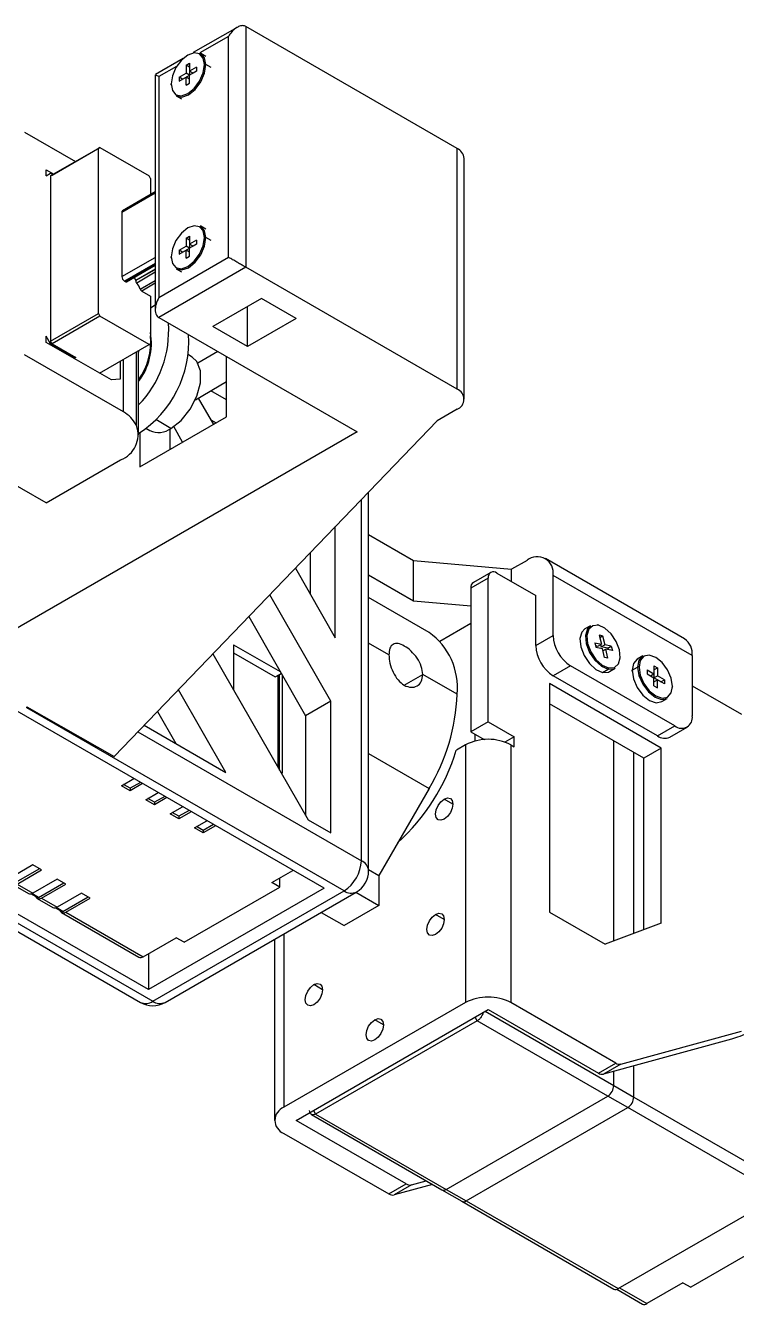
# Model space of a CAD drawing. Header units: millimetres. Extents: x 1258 to 2922, y -135 to 1239.
# Drawn here: x 1632.8 to 1661.7, y 917.7 to 969.7 of the extents above; entities that cross this region are included whole.
import ezdxf

# ---------------------------------------------------------------- set-up
doc = ezdxf.new("R2010")
doc.units = ezdxf.units.MM
doc.header["$LTSCALE"] = 6

msp = doc.modelspace()

# ---------------------------------------------------------------- linework, layer by layer
at = {"color": 7, "linetype": 'Continuous', "lineweight": 25}
for p, q in [((1641.433, 969.644), (1639.653, 968.617)), ((1641.789, 969.681), (1641.789, 959.882)), ((1650.38, 964.721), (1641.789, 969.681)), ((1641.082, 960.291), (1641.082, 969.273)), ((1639.239, 968.378), (1638.111, 967.727)), ((1640.167, 968.465), (1639.958, 968.586)), ((1639.359, 968.103), (1639.501, 968.185)), ((1639.359, 968.103), (1639.359, 967.777)), ((1639.501, 968.022), (1639.359, 968.103)), ((1639.501, 968.185), (1639.501, 967.858)), ((1639.784, 968.022), (1639.501, 967.858)), ((1639.784, 967.858), (1639.501, 967.695)), ((1639.501, 967.858), (1639.501, 967.695)), ((1639.642, 967.777), (1639.501, 967.858)), ((1639.784, 967.858), (1639.642, 967.777)), ((1639.784, 968.022), (1639.784, 967.858)), ((1638.107, 967.72), (1638.107, 958.169)), ((1638.253, 967.64), (1638.253, 958.658)), ((1639.076, 967.613), (1639.359, 967.777)), ((1639.076, 967.613), (1639.076, 967.45)), ((1639.076, 967.45), (1639.359, 967.613)), ((1639.218, 967.532), (1639.076, 967.613)), ((1639.218, 967.532), (1639.501, 967.695)), ((1639.218, 967.532), (1639.218, 967.532)), ((1639.501, 967.695), (1639.359, 967.777)), ((1639.359, 967.287), (1639.359, 967.613)), ((1639.501, 967.532), (1639.359, 967.613)), ((1639.359, 967.287), (1639.501, 967.368)), ((1639.501, 967.368), (1639.501, 967.695)), ((1638.958, 966.854), (1639.168, 966.733)), ((1632.787, 965.382), (1634.862, 964.184)), ((1633.908, 963.633), (1635.852, 964.755)), ((1635.852, 964.755), (1635.792, 964.721)), ((1635.852, 964.755), (1637.853, 963.6)), ((1650.38, 954.923), (1650.38, 964.721)), ((1635.792, 964.721), (1633.848, 963.598)), ((1635.792, 958.001), (1635.792, 964.721)), ((1650.673, 954.514), (1650.673, 964.313)), ((1633.671, 963.606), (1633.671, 963.851)), ((1633.671, 963.851), (1633.978, 963.674)), ((1633.671, 963.606), (1633.848, 963.708)), ((1633.671, 963.606), (1633.848, 963.708)), ((1633.848, 963.708), (1633.943, 963.653)), ((1633.848, 963.598), (1633.908, 963.633)), ((1633.848, 963.598), (1633.848, 956.878)), ((1637.913, 963.496), (1637.853, 963.6)), ((1637.913, 963.496), (1637.913, 962.84)), ((1638.107, 962.952), (1636.778, 962.185)), ((1636.747, 962.116), (1636.747, 959.503)), ((1639.359, 961.068), (1639.501, 961.149)), ((1639.501, 961.149), (1639.501, 960.823)), ((1640.167, 961.429), (1639.958, 961.55)), ((1639.076, 960.578), (1639.359, 960.741)), ((1639.076, 960.578), (1639.076, 960.414)), ((1639.076, 960.414), (1639.359, 960.578)), ((1639.218, 960.496), (1639.076, 960.578)), ((1639.218, 960.496), (1639.501, 960.659)), ((1639.359, 961.068), (1639.359, 960.741)), ((1639.501, 960.986), (1639.359, 961.068)), ((1639.501, 960.659), (1639.359, 960.741)), ((1639.359, 960.251), (1639.359, 960.578)), ((1639.501, 960.496), (1639.359, 960.578)), ((1639.784, 960.986), (1639.501, 960.823)), ((1639.784, 960.823), (1639.501, 960.659)), ((1639.501, 960.823), (1639.501, 960.659)), ((1639.642, 960.741), (1639.501, 960.823)), ((1639.501, 960.333), (1639.501, 960.659)), ((1639.784, 960.823), (1639.642, 960.741)), ((1639.784, 960.986), (1639.784, 960.823)), ((1638.253, 958.658), (1641.082, 960.291)), ((1639.218, 960.496), (1639.218, 960.496)), ((1639.359, 960.251), (1639.501, 960.333)), ((1636.937, 959.295), (1638.107, 959.97)), ((1637.113, 959.396), (1638.107, 959.97)), ((1641.789, 959.882), (1638.253, 957.841)), ((1638.958, 959.818), (1639.168, 959.697)), ((1650.38, 954.923), (1641.789, 959.882)), ((1636.853, 959.319), (1636.887, 959.3)), ((1637.113, 959.396), (1637.11, 959.394)), ((1637.31, 959.341), (1637.31, 959.339)), ((1637.557, 958.913), (1637.913, 958.707)), ((1637.913, 958.707), (1637.913, 956.776)), ((1642.425, 958.617), (1640.445, 957.474)), ((1643.839, 957.801), (1642.425, 958.617)), ((1633.848, 956.878), (1635.792, 958.001)), ((1635.792, 958.001), (1635.852, 957.896)), ((1637.913, 958.238), (1638.107, 958.349)), ((1641.86, 956.658), (1641.86, 958.29)), ((1635.852, 957.896), (1633.908, 956.774)), ((1637.853, 956.741), (1635.852, 957.896)), ((1638.253, 957.841), (1646.314, 953.188)), ((1641.86, 956.658), (1640.445, 957.474)), ((1643.839, 957.801), (1641.86, 956.658)), ((1633.848, 956.768), (1633.671, 957.074)), ((1633.671, 956.829), (1633.671, 957.074)), ((1636.322, 955.298), (1633.671, 956.829)), ((1633.812, 956.747), (1633.848, 956.768)), ((1633.908, 956.774), (1633.848, 956.878)), ((1634.838, 956.196), (1633.848, 956.768)), ((1633.908, 956.774), (1634.873, 956.217)), ((1635.838, 955.578), (1637.853, 956.741)), ((1637.428, 956.496), (1637.431, 956.434)), ((1637.431, 953.066), (1637.431, 956.434)), ((1637.853, 956.741), (1637.913, 956.776)), ((1640.657, 956.454), (1639.843, 955.984)), ((1636.809, 953.996), (1632.787, 956.319)), ((1634.802, 956.176), (1634.838, 956.196)), ((1634.873, 956.217), (1634.838, 956.196)), ((1636.676, 956.062), (1636.676, 955.33)), ((1639.607, 956.231), (1639.455, 956.319)), ((1641.011, 953.801), (1641.011, 956.249)), ((1636.676, 955.33), (1636.322, 955.298)), ((1639.738, 954.495), (1641.011, 955.23)), ((1641.011, 954.489), (1640.369, 954.859)), ((1639.858, 954.564), (1640.472, 953.489)), ((1637.475, 951.76), (1641.011, 953.801)), ((1650.38, 954.106), (1649.576, 953.642)), ((1633.671, 950.298), (1628.014, 953.563)), ((1636.441, 939.982), (1649.576, 953.642)), ((1637.345, 953.439), (1637.327, 953.479)), ((1637.73, 953.331), (1637.882, 953.244)), ((1638.713, 952.474), (1638.713, 953.311)), ((1639.22, 952.767), (1638.858, 953.401)), ((1640.363, 953.679), (1640.581, 953.553)), ((1646.314, 953.188), (1629.521, 943.493)), ((1637.475, 953.151), (1637.475, 951.76)), ((1633.671, 950.298), (1636.698, 952.045)), ((1646.784, 935.329), (1646.784, 950.738)), ((1645.43, 944.809), (1645.43, 949.331)), ((1646.784, 949.006), (1648.614, 947.949)), ((1644.405, 948.264), (1644.405, 946.604)), ((1643.81, 947.645), (1645.43, 944.809)), ((1648.614, 946.316), (1648.614, 947.949)), ((1648.614, 947.949), (1652.601, 947.597)), ((1653.228, 947.959), (1652.601, 947.597)), ((1652.601, 947.097), (1652.601, 947.597)), ((1659.635, 944.768), (1653.978, 948.034)), ((1646.784, 947.373), (1648.614, 946.316)), ((1651.648, 947.238), (1650.941, 946.83)), ((1651.752, 947.467), (1651.045, 947.059)), ((1651.648, 941.392), (1651.648, 947.238)), ((1652.002, 947.443), (1653.582, 946.53)), ((1654.289, 944.897), (1654.289, 947.347)), ((1659.946, 944.081), (1654.289, 947.347)), ((1645.241, 942.228), (1642.766, 946.56)), ((1650.941, 946.83), (1650.941, 940.984)), ((1653.582, 944.489), (1653.582, 946.53)), ((1649.241, 945.028), (1646.784, 946.446)), ((1648.614, 946.316), (1650.941, 946.111)), ((1641.911, 945.67), (1644.216, 941.636)), ((1649.682, 944.674), (1650.941, 945.401)), ((1649.682, 944.674), (1650.941, 945.401)), ((1655.811, 945.298), (1655.585, 945.167)), ((1641.294, 944.526), (1641.294, 942.687)), ((1641.294, 944.526), (1643.19, 943.432)), ((1653.582, 944.489), (1654.289, 944.897)), ((1655.981, 944.608), (1656.251, 944.552)), ((1655.981, 944.608), (1656.025, 944.428)), ((1656.009, 944.491), (1656.109, 944.471)), ((1656.109, 944.471), (1656.251, 944.552)), ((1656.299, 944.886), (1656.164, 944.913)), ((1656.164, 944.913), (1656.251, 944.552)), ((1656.186, 944.821), (1656.299, 944.886)), ((1656.222, 944.536), (1656.244, 944.443)), ((1656.244, 944.443), (1656.385, 944.525)), ((1656.513, 944.388), (1656.244, 944.443)), ((1656.299, 944.886), (1656.385, 944.525)), ((1656.655, 944.469), (1656.385, 944.525)), ((1656.513, 944.388), (1656.655, 944.469)), ((1656.655, 944.469), (1656.698, 944.289)), ((1640.454, 944.155), (1644.32, 937.399)), ((1641.294, 944.195), (1642.987, 943.218)), ((1656.025, 944.428), (1656.294, 944.372)), ((1656.38, 944.011), (1656.294, 944.372)), ((1656.316, 944.279), (1656.429, 944.344)), ((1656.515, 943.983), (1656.38, 944.011)), ((1656.515, 943.983), (1656.429, 944.344)), ((1656.698, 944.289), (1656.429, 944.344)), ((1656.513, 944.388), (1656.528, 944.324)), ((1657.933, 944.073), (1657.706, 943.943)), ((1659.946, 944.081), (1659.946, 941.632)), ((1654.996, 943.673), (1654.289, 943.264)), ((1659.239, 941.223), (1654.996, 943.673)), ((1656.301, 943.399), (1656.528, 943.53)), ((1656.585, 943.435), (1656.811, 943.566)), ((1657.499, 943.485), (1657.726, 943.616)), ((1658.107, 943.51), (1658.39, 943.346)), ((1658.107, 943.51), (1658.107, 943.346)), ((1658.39, 943.673), (1658.532, 943.591)), ((1658.39, 943.673), (1658.39, 943.346)), ((1658.39, 943.51), (1658.532, 943.591)), ((1658.532, 943.591), (1658.532, 943.265)), ((1642.987, 943.218), (1643.164, 943.32)), ((1643.093, 943.279), (1643.093, 939.543)), ((1643.164, 943.32), (1643.232, 943.359)), ((1643.164, 939.419), (1643.164, 943.32)), ((1643.274, 943.285), (1643.274, 939.3)), ((1650.38, 942.51), (1648.987, 943.314)), ((1658.68, 940.321), (1654.14, 942.942)), ((1654.14, 942.942), (1654.14, 933.648)), ((1658.532, 940.815), (1654.289, 943.264)), ((1658.107, 943.346), (1658.39, 943.183)), ((1658.107, 943.346), (1658.249, 943.265)), ((1658.249, 943.265), (1658.39, 943.346)), ((1658.39, 943.346), (1658.39, 943.183)), ((1658.39, 943.183), (1658.532, 943.265)), ((1658.39, 942.856), (1658.39, 943.183)), ((1658.673, 943.02), (1658.39, 943.183)), ((1658.39, 943.02), (1658.532, 943.101)), ((1658.814, 943.101), (1658.532, 943.265)), ((1658.532, 942.775), (1658.532, 943.101)), ((1658.814, 942.938), (1658.532, 943.101)), ((1658.673, 943.02), (1658.814, 943.101)), ((1658.673, 943.02), (1658.673, 943.02)), ((1658.814, 943.101), (1658.814, 942.938)), ((1644.971, 934.615), (1630.793, 942.799)), ((1640.976, 939.329), (1639.05, 942.695)), ((1658.39, 942.856), (1658.532, 942.775)), ((1659.946, 942.857), (1661.948, 941.7)), ((1632.879, 941.997), (1636.441, 939.982)), ((1632.879, 941.962), (1632.879, 941.997)), ((1645.784, 934.512), (1632.879, 941.962)), ((1645.241, 942.228), (1644.216, 941.636)), ((1645.241, 936.867), (1645.241, 942.228)), ((1657.973, 939.913), (1654.14, 942.126)), ((1658.706, 942.211), (1658.933, 942.341)), ((1638.195, 941.806), (1638.939, 940.505)), ((1644.216, 941.636), (1644.216, 937.581)), ((1651.648, 941.392), (1650.941, 940.984)), ((1651.648, 941.392), (1652.709, 940.78)), ((1637.656, 941.246), (1640.976, 939.329)), ((1650.941, 940.984), (1651.489, 940.667)), ((1651.1, 940.892), (1651.1, 940.603)), ((1658.532, 940.815), (1659.239, 941.223)), ((1659.032, 940.766), (1659.739, 941.174)), ((1650.729, 940.453), (1650.352, 940.235)), ((1650.729, 940.453), (1650.729, 929.969)), ((1651.454, 940.688), (1651.454, 940.664)), ((1652.709, 940.78), (1652.33, 940.561)), ((1652.567, 940.453), (1652.567, 929.969)), ((1652.567, 940.453), (1652.709, 940.371)), ((1652.709, 940.371), (1652.709, 940.78)), ((1656.757, 932.469), (1656.757, 940.615)), ((1658.68, 940.321), (1657.973, 939.913)), ((1658.68, 933.198), (1658.68, 940.321)), ((1657.57, 932.777), (1657.57, 940.146)), ((1657.973, 932.93), (1657.973, 939.913)), ((1643.211, 939.337), (1643.274, 939.3)), ((1636.733, 938.789), (1637.237, 939.079)), ((1637.087, 938.584), (1636.733, 938.789)), ((1637.087, 938.687), (1636.821, 938.84)), ((1637.502, 938.926), (1637.087, 938.687)), ((1637.59, 938.875), (1637.087, 938.584)), ((1637.829, 930.492), (1623.652, 938.676)), ((1637.087, 938.687), (1637.087, 938.584)), ((1637.723, 938.217), (1638.227, 938.508)), ((1638.077, 938.013), (1637.723, 938.217)), ((1638.077, 938.115), (1637.811, 938.268)), ((1638.492, 938.355), (1638.077, 938.115)), ((1638.58, 938.304), (1638.077, 938.013)), ((1649.241, 938.677), (1647.198, 935.138)), ((1638.077, 938.115), (1638.077, 938.013)), ((1638.713, 937.646), (1639.217, 937.936)), ((1639.066, 937.544), (1638.801, 937.697)), ((1639.482, 937.783), (1639.066, 937.544)), ((1639.57, 937.732), (1639.066, 937.441)), ((1639.066, 937.441), (1638.713, 937.646)), ((1639.066, 937.544), (1639.066, 937.441)), ((1639.703, 937.074), (1640.207, 937.365)), ((1640.472, 937.212), (1640.056, 936.972)), ((1640.56, 937.161), (1640.056, 936.87)), ((1644.32, 937.399), (1645.241, 936.867)), ((1640.056, 936.87), (1639.703, 937.074)), ((1640.056, 936.972), (1639.791, 937.125)), ((1640.056, 936.972), (1640.056, 936.87)), ((1628.263, 935.308), (1637.506, 929.973)), ((1628.637, 935.431), (1638.006, 930.022)), ((1633.127, 935.564), (1632.137, 934.992)), ((1632.367, 934.819), (1633.392, 935.411)), ((1632.49, 934.788), (1633.48, 935.36)), ((1633.48, 935.36), (1633.127, 935.564)), ((1642.849, 934.849), (1643.707, 935.344)), ((1646.784, 935.377), (1647.198, 935.138)), ((1647.198, 935.138), (1647.198, 933.914)), ((1632.315, 934.771), (1632.952, 934.403)), ((1632.49, 934.788), (1633.127, 934.421)), ((1634.117, 934.992), (1633.127, 934.421)), ((1633.357, 934.247), (1634.382, 934.839)), ((1633.48, 934.217), (1634.47, 934.788)), ((1634.47, 934.788), (1634.117, 934.992)), ((1644.971, 934.615), (1637.829, 930.492)), ((1639.279, 932.421), (1643.168, 934.666)), ((1643.168, 934.666), (1642.849, 934.849)), ((1643.168, 934.666), (1643.168, 935.033)), ((1633.07, 934.396), (1633.332, 934.245)), ((1633.305, 934.199), (1633.942, 933.832)), ((1633.48, 934.217), (1634.117, 933.849)), ((1635.107, 934.421), (1634.117, 933.849)), ((1634.347, 933.676), (1635.372, 934.268)), ((1634.47, 933.645), (1635.46, 934.217)), ((1635.46, 934.217), (1635.107, 934.421)), ((1638.006, 930.022), (1645.784, 934.512)), ((1638.506, 929.973), (1646.284, 934.463)), ((1646.265, 934.452), (1647.198, 933.914)), ((1634.06, 933.824), (1634.322, 933.673)), ((1634.295, 933.628), (1637.442, 931.811)), ((1634.47, 933.645), (1637.617, 931.829)), ((1644.851, 933.636), (1645.784, 933.097)), ((1647.198, 933.914), (1645.784, 933.097)), ((1654.14, 933.648), (1656.41, 932.337)), ((1658.68, 933.198), (1656.41, 932.337)), ((1637.617, 931.829), (1638.96, 932.604)), ((1639.279, 932.421), (1638.96, 932.604)), ((1642.959, 932.543), (1642.959, 925.172)), ((1637.829, 931.951), (1637.829, 930.492)), ((1650.729, 929.969), (1643.34, 925.703)), ((1656.835, 927.505), (1652.567, 929.969)), ((1643.835, 925.172), (1651.648, 929.683)), ((1651.648, 929.683), (1656.128, 927.097)), ((1651.206, 929.224), (1644.63, 925.427)), ((1656.51, 926.162), (1651.206, 929.224)), ((1661.548, 928.482), (1656.338, 927.055)), ((1657.045, 927.463), (1661.948, 928.806)), ((1656.128, 927.097), (1656.835, 927.505)), ((1657.045, 927.463), (1656.338, 927.055)), ((1657.57, 926.121), (1657.57, 927.393)), ((1656.757, 926.591), (1656.757, 927.17)), ((1656.757, 926.591), (1657.57, 926.121)), ((1649.933, 922.366), (1656.51, 926.162)), ((1657.323, 925.693), (1656.51, 926.162)), ((1657.57, 926.121), (1663.757, 922.55)), ((1644.455, 925.41), (1649.758, 922.348)), ((1644.63, 925.427), (1649.933, 922.366)), ((1650.747, 921.896), (1657.323, 925.693)), ((1663.51, 922.121), (1657.323, 925.693)), ((1648.315, 922.586), (1643.835, 925.172)), ((1643.34, 924.642), (1647.608, 922.178)), ((1647.608, 922.178), (1648.315, 922.586)), ((1648.524, 922.545), (1649.131, 922.711)), ((1649.383, 922.565), (1647.817, 922.136)), ((1648.524, 922.545), (1647.817, 922.136)), ((1649.758, 922.348), (1650.572, 921.879)), ((1649.933, 922.366), (1650.747, 921.896)), ((1656.934, 918.325), (1663.51, 922.121)), ((1650.572, 921.879), (1656.759, 918.307)), ((1650.747, 921.896), (1656.934, 918.325)), ((1663.528, 920.482), (1659.886, 918.38)), ((1659.568, 918.563), (1658.101, 917.716)), ((1659.568, 918.563), (1659.886, 918.38)), ((1656.882, 918.301), (1657.926, 917.699))]:
    msp.add_line(p, q, dxfattribs=at)
at = {"color": 8, "linetype": 'Continuous', "lineweight": 25}
for p, q in [((1641.082, 969.273), (1639.923, 968.603)), ((1638.976, 968.057), (1638.253, 967.64)), ((1640.375, 968.007), (1640.165, 968.128)), ((1638.107, 962.901), (1636.747, 962.116)), ((1640.375, 960.971), (1640.165, 961.092)), ((1636.747, 959.503), (1638.107, 960.288)), ((1638.107, 960.043), (1636.853, 959.319)), ((1636.887, 959.3), (1638.107, 960.004)), ((1638.107, 959.801), (1637.31, 959.341)), ((1637.31, 959.339), (1638.107, 959.799)), ((1638.107, 959.679), (1637.351, 959.242)), ((1637.493, 958.996), (1638.107, 959.351)), ((1638.107, 959.231), (1637.557, 958.913)), ((1637.327, 956.437), (1637.327, 953.479)), ((1637.345, 953.439), (1637.345, 956.448)), ((1636.809, 953.996), (1636.809, 956.139)), ((1638.744, 953.329), (1638.126, 953.686)), ((1646.491, 935.737), (1646.491, 950.434)), ((1647.608, 944.11), (1646.784, 944.586)), ((1648.236, 942.88), (1648.987, 943.314)), ((1637.404, 940.983), (1646.491, 935.737)), ((1646.784, 940.095), (1649.241, 938.677)), ((1650.216, 938.042), (1649.863, 938.246)), ((1633.088, 934.402), (1633.357, 934.247)), ((1633.356, 934.247), (1633.088, 934.402)), ((1634.078, 933.831), (1634.347, 933.676)), ((1634.346, 933.676), (1634.078, 933.831)), ((1649.863, 933.347), (1649.509, 933.551)), ((1643.34, 932.763), (1643.34, 925.703)), ((1644.913, 930.49), (1644.559, 930.694)), ((1651.206, 929.224), (1651.118, 929.377)), ((1651.525, 929.611), (1656.757, 926.591)), ((1647.388, 929.061), (1647.034, 929.265)), ((1644.542, 925.58), (1644.63, 925.427)), ((1656.99, 918.357), (1658.101, 917.716))]:
    msp.add_line(p, q, dxfattribs=at)
at = {"color": 7, "linetype": 'Continuous', "lineweight": 25, "flags": 128}
for points in [[(1640.109, 968.128), (1640.057, 968.398), (1639.91, 968.567), (1639.69, 968.61), (1639.43, 968.52), (1639.17, 968.31), (1638.95, 968.013), (1638.803, 967.674), (1638.751, 967.344)], [(1640.165, 968.128), (1640.112, 968.409), (1639.958, 968.586), (1639.937, 968.597)], [(1638.751, 967.344), (1638.803, 967.074), (1638.95, 966.905), (1639.17, 966.862), (1639.43, 966.952), (1639.69, 967.162), (1639.91, 967.459), (1640.057, 967.798), (1640.109, 968.128)], [(1638.958, 966.854), (1639.188, 966.809), (1639.458, 966.903), (1639.729, 967.121), (1639.958, 967.431), (1640.112, 967.784), (1640.165, 968.128)], [(1640.109, 961.092), (1640.057, 961.362), (1639.91, 961.532), (1639.69, 961.574), (1639.43, 961.484), (1639.17, 961.274), (1638.95, 960.977), (1638.803, 960.638), (1638.751, 960.308)], [(1638.751, 960.308), (1638.803, 960.038), (1638.95, 959.869), (1639.17, 959.826), (1639.43, 959.916), (1639.69, 960.126), (1639.91, 960.423), (1640.057, 960.762), (1640.109, 961.092)], [(1638.958, 959.818), (1639.188, 959.773), (1639.458, 959.867), (1639.729, 960.086), (1639.958, 960.395), (1640.112, 960.748), (1640.165, 961.092)], [(1640.165, 961.092), (1640.112, 961.373), (1639.958, 961.55), (1639.937, 961.561)], [(1638.744, 953.329), (1639.161, 953.655), (1639.528, 954.111), (1639.801, 954.643), (1639.946, 955.186), (1639.946, 955.676), (1639.801, 956.052), (1639.607, 956.231)], [(1655.585, 945.167), (1655.456, 945.038), (1655.38, 944.775), (1655.412, 944.44), (1655.546, 944.084), (1655.762, 943.762), (1656.027, 943.521), (1656.301, 943.399)], [(1655.811, 945.298), (1655.682, 945.168), (1655.607, 944.906), (1655.638, 944.571), (1655.772, 944.215), (1655.988, 943.892), (1656.254, 943.652), (1656.528, 943.53)], [(1656.132, 945.315), (1655.9, 945.3), (1655.736, 945.155), (1655.663, 944.903), (1655.693, 944.582), (1655.822, 944.24), (1656.029, 943.93), (1656.284, 943.699), (1656.547, 943.582)], [(1656.547, 943.582), (1656.779, 943.597), (1656.943, 943.742), (1657.016, 943.994), (1656.986, 944.315), (1656.857, 944.657), (1656.65, 944.967), (1656.395, 945.198), (1656.132, 945.315)], [(1657.706, 943.943), (1657.706, 943.943), (1657.553, 943.766), (1657.499, 943.485)], [(1657.933, 944.073), (1657.933, 944.073), (1657.779, 943.897), (1657.726, 943.616)], [(1659.14, 942.832), (1659.088, 943.162), (1658.941, 943.501), (1658.721, 943.798), (1658.461, 944.008), (1658.201, 944.098), (1657.981, 944.055), (1657.834, 943.886), (1657.782, 943.616)], [(1656.301, 943.399), (1656.543, 943.415), (1656.585, 943.435)], [(1656.528, 943.53), (1656.769, 943.545), (1656.811, 943.566)], [(1657.499, 943.485), (1657.553, 943.141), (1657.706, 942.788), (1657.936, 942.479), (1658.206, 942.26), (1658.477, 942.166), (1658.706, 942.211)], [(1657.726, 943.616), (1657.779, 943.272), (1657.933, 942.919), (1658.162, 942.609), (1658.433, 942.391), (1658.703, 942.297), (1658.933, 942.341)], [(1657.782, 943.616), (1657.834, 943.286), (1657.981, 942.947), (1658.201, 942.65), (1658.461, 942.44), (1658.721, 942.35), (1658.941, 942.392), (1659.088, 942.562), (1659.14, 942.832)], [(1649.214, 938.629), (1649.241, 938.677), (1649.282, 938.748)], [(1649.863, 937.43), (1649.727, 937.383), (1649.613, 937.405), (1649.536, 937.493), (1649.509, 937.634), (1649.536, 937.806), (1649.613, 937.982), (1649.727, 938.137), (1649.863, 938.246)], [(1649.863, 938.246), (1649.998, 938.293), (1650.113, 938.271), (1650.189, 938.183), (1650.216, 938.042), (1650.189, 937.87), (1650.113, 937.694), (1649.998, 937.539), (1649.863, 937.43)], [(1633.239, 934.298), (1633.252, 934.261), (1633.275, 934.225), (1633.305, 934.199), (1633.343, 934.185), (1633.386, 934.184), (1633.432, 934.194), (1633.48, 934.217)], [(1634.229, 933.727), (1634.242, 933.69), (1634.264, 933.653), (1634.295, 933.628), (1634.333, 933.614), (1634.376, 933.612), (1634.422, 933.623), (1634.47, 933.645)], [(1649.509, 932.735), (1649.374, 932.688), (1649.259, 932.71), (1649.183, 932.798), (1649.156, 932.939), (1649.183, 933.111), (1649.259, 933.287), (1649.374, 933.442), (1649.509, 933.551)], [(1649.509, 933.551), (1649.645, 933.598), (1649.759, 933.576), (1649.836, 933.488), (1649.863, 933.347), (1649.836, 933.175), (1649.759, 932.999), (1649.645, 932.844), (1649.509, 932.735)], [(1644.559, 929.877), (1644.424, 929.83), (1644.309, 929.853), (1644.233, 929.941), (1644.206, 930.081), (1644.233, 930.253), (1644.309, 930.43), (1644.424, 930.585), (1644.559, 930.694)], [(1644.559, 930.694), (1644.695, 930.741), (1644.809, 930.719), (1644.886, 930.63), (1644.913, 930.49), (1644.886, 930.318), (1644.809, 930.141), (1644.695, 929.987), (1644.559, 929.877)], [(1647.034, 928.448), (1646.899, 928.401), (1646.784, 928.423), (1646.708, 928.512), (1646.681, 928.652), (1646.708, 928.824), (1646.784, 929.001), (1646.899, 929.156), (1647.034, 929.265)], [(1647.034, 929.265), (1647.17, 929.312), (1647.284, 929.289), (1647.361, 929.201), (1647.388, 929.061), (1647.361, 928.889), (1647.284, 928.712), (1647.17, 928.557), (1647.034, 928.448)]]:
    msp.add_lwpolyline(points, dxfattribs=at)
at = {"color": 7, "linetype": 'Continuous', "lineweight": 25}
for centre, radius, start, end in [((1640.137, 968.073), 0.0615, 62.6097, 117.3903), ((1638.757, 967.328), 0.0175, 110.7834, 249.2166), ((1650.173, 964.263), 0.503, 5.6948, 65.6253), ((1636.818, 962.125), 0.0719, 124.0564, 187.2558), ((1640.137, 961.037), 0.0615, 62.6097, 117.3903), ((1638.757, 960.292), 0.0175, 110.7834, 249.2166), ((1636.977, 959.514), 0.231, 182.6055, 237.3945), ((1636.916, 959.34), 0.05, 234.1524, 294.5372), ((1637.114, 959.331), 0.197, 3.0458, 46.8471), ((1637.465, 959.347), 0.155, 182.781, 222.3845), ((1636.812, 958.767), 0.718, 18.6135, 41.4202), ((1637.641, 959.043), 0.155, 197.648, 237.2217), ((1634.291, 957.311), 4.364, 316.0056, 3.9985), ((1635.346, 956.792), 2.605, 323.1595, 9.7172), ((1635.016, 956.862), 4.451, 302.8567, 3.6657), ((1635.217, 956.861), 2.706, 324.8875, 4.8015), ((1650.225, 954.514), 0.437, 290.7834, 69.2166), ((1636.24, 952.909), 1.227, 27.6511, 62.3551), ((1636.309, 953.073), 1.099, 290.7421, 19.461), ((1638.244, 953.98), 0.821, 243.7957, 307.5147), ((1653.642, 947.452), 0.655, 350.786, 129.2033), ((1651.179, 946.86), 0.24, 124.0564, 187.2558), ((1651.864, 947.273), 0.218, 50.7967, 189.214), ((1647.657, 942.795), 2.738, 354.0333, 54.6545), ((1656.107, 945.312), 0.025, 5.0182, 118.6853), ((1655.117, 944.559), 1.537, 182.6055, 237.3945), ((1655.824, 944.967), 1.537, 182.6055, 237.3945), ((1659.211, 944.162), 0.739, 353.7012, 54.9867), ((1656.499, 943.57), 0.0493, 304.8691, 14.069), ((1657.505, 943.469), 0.0175, 110.7834, 249.2166), ((1657.754, 943.561), 0.0615, 62.6097, 117.3903), ((1642.449, 942.781), 7.935, 328.8563, 358.0435), ((1659.134, 942.816), 0.0175, 290.7834, 69.2166), ((1659.515, 941.562), 0.437, 230.7967, 9.214), ((1658.825, 941.224), 0.503, 234.3824, 294.3071), ((1651.648, 938.679), 1.998, 62.6097, 117.3903), ((1642.335, 942.673), 8.379, 312.2208, 343.0859), ((1644.956, 935.807), 1.537, 302.6055, 357.3945), ((1645.784, 935.329), 1, 299.9973, 360), ((1633.024, 934.564), 0.176, 245.6929, 305.6176), ((1633.342, 934.268), 0.025, 245.5887, 305.3047), ((1633.333, 934.288), 0.0469, 299.7276, 299.9975), ((1634.014, 933.992), 0.176, 245.6929, 305.6176), ((1634.332, 933.696), 0.025, 245.5887, 305.3047), ((1634.323, 933.716), 0.0469, 299.7276, 299.9975), ((1637.514, 931.972), 0.176, 245.6929, 305.6176), ((1638.006, 930.839), 1, 240.0027, 299.9973), ((1651.648, 928.194), 1.998, 62.6097, 117.3903), ((1656.99, 927.738), 0.28, 236.4051, 281.2301), ((1656.283, 927.33), 0.28, 236.4051, 281.2301), ((1656.22, 926.615), 0.538, 302.6055, 357.3945), ((1643.541, 925.172), 0.568, 110.7834, 249.2166), ((1657.033, 926.146), 0.538, 302.6055, 357.3945), ((1648.47, 922.82), 0.28, 236.4051, 281.2301), ((1647.763, 922.411), 0.28, 236.4051, 281.2301), ((1649.831, 922.509), 0.176, 245.6929, 305.6176), ((1650.644, 922.039), 0.176, 245.6929, 305.6176), ((1656.831, 918.468), 0.176, 245.6929, 305.6176), ((1657.998, 917.859), 0.176, 245.6929, 305.6176)]:
    msp.add_arc(centre, radius, start, end, dxfattribs=at)
at = {"color": 8, "linetype": 'Continuous', "lineweight": 25}
for centre, start, end in [((1646.284, 935.279), 5.6948, 65.6253), ((1646.077, 934.921), 234.3824, 294.3071), ((1637.713, 930.431), 245.6929, 305.6176), ((1638.299, 930.431), 234.3824, 294.3071)]:
    msp.add_arc(centre, 0.503, start, end, dxfattribs=at)
at = {"color": 7, "linetype": 'Continuous', "lineweight": 25}
for points, knots in [([(1641.789, 969.681), (1641.753, 969.695), (1641.676, 969.726), (1641.53, 969.699), (1641.369, 969.613), (1641.209, 969.468), (1641.124, 969.337), (1641.082, 969.273)], [0, 0, 0, 0, 0.146754, 0.316126, 0.510248, 0.757793, 1, 1, 1, 1]), ([(1638.253, 967.64), (1638.207, 967.666), (1638.126, 967.713), (1638.119, 967.717), (1638.116, 967.719)], [0, 0, 0, 0, 0.563292, 1, 1, 1, 1]), ([(1641.789, 959.882), (1641.753, 959.903), (1641.676, 959.948), (1641.53, 960.032), (1641.369, 960.125), (1641.209, 960.217), (1641.124, 960.266), (1641.082, 960.291)], [0, 0, 0, 0, 0.146754, 0.316126, 0.510248, 0.757793, 1, 1, 1, 1]), ([(1638.253, 958.658), (1638.21, 958.569), (1638.123, 958.393), (1638.095, 958.154), (1638.129, 957.991), (1638.179, 957.896), (1638.229, 957.859), (1638.253, 957.841)], [0, 0, 0, 0, 0.3101202, 0.6161208, 0.7588957, 0.8860224, 1, 1, 1, 1]), ([(1648.987, 943.314), (1648.975, 943.423), (1648.95, 943.642), (1648.766, 943.984), (1648.515, 944.278), (1648.233, 944.491), (1647.972, 944.592), (1647.768, 944.56), (1647.634, 944.402), (1647.617, 944.207), (1647.608, 944.11)], [0, 0, 0, 0, 0.125076, 0.25007, 0.374993, 0.49988, 0.624864, 0.75001, 0.875073, 1, 1, 1, 1]), ([(1647.608, 944.11), (1647.617, 943.999), (1647.634, 943.776), (1647.768, 943.405), (1647.971, 943.083), (1648.232, 942.858), (1648.514, 942.769), (1648.765, 942.829), (1648.95, 943.015), (1648.975, 943.214), (1648.987, 943.314)], [0, 0, 0, 0, 0.124876, 0.249805, 0.374773, 0.49982, 0.624841, 0.749795, 0.874684, 1, 1, 1, 1]), ([(1651.44, 929.562), (1651.438, 929.552), (1651.432, 929.502), (1651.384, 929.406), (1651.304, 929.293), (1651.239, 929.247), (1651.206, 929.224)], [0, 0, 0, 0, 0.0778042, 0.3852028, 0.6926014, 1, 1, 1, 1]), ([(1662.287, 928.753), (1662.144, 928.693), (1661.857, 928.575), (1661.651, 928.513), (1661.548, 928.482)], [0, 0, 0, 0, 0.498354, 1, 1, 1, 1])]:
    msp.add_open_spline(points, degree=3, knots=knots, dxfattribs=at)
msp.add_open_spline([(1644.63, 925.427), (1644.598, 925.413), (1644.533, 925.384), (1644.451, 925.403), (1644.394, 925.464), (1644.386, 925.535), (1644.383, 925.57)], degree=3, dxfattribs=at)

doc.saveas('drawing.dxf')
